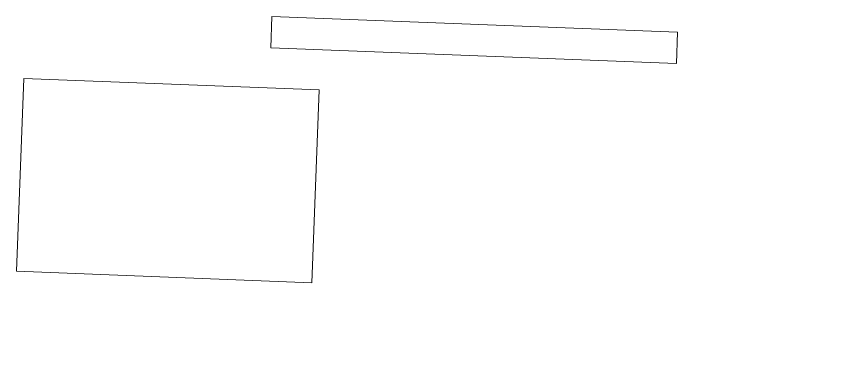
# Model space of a CAD drawing. Header units: millimetres. Extents: x 53284 to 74640, y -752 to 18647.
# Drawn here: x 59509 to 62701, y 17352 to 18647 of the extents above; entities that cross this region are included whole.
import ezdxf

# ---------------------------------------------------------------- set-up
doc = ezdxf.new("R2010")
doc.units = ezdxf.units.MM
doc.header["$MEASUREMENT"] = 0
for name, color, linetype, lineweight in [('A-SLAB-CONC', 7, 'Continuous', 0), ('FIXT-JNRY-PART', 42, 'Continuous', 0), ('FURN-STOR', 213, 'Continuous', 0)]:
    doc.layers.add(name, color=color, linetype=linetype, lineweight=lineweight)

# ---------------------------------------------------------------- blocks, each defined once
blk = doc.blocks.new('Planex storage_3')
at = {"color": 0, "linetype": 'ByBlock', "lineweight": -2}
blk.add_wipeout([(0, 0), (900, 0), (900, -500), (0, -500)], dxfattribs=at)
blk = doc.blocks.new('Planex storage_4')
at = {"color": 0, "linetype": 'ByBlock', "lineweight": -2}
blk.add_wipeout([(0, 0), (900, 0), (900, -500), (0, -500)], dxfattribs=at)

msp = doc.modelspace()

# ---------------------------------------------------------------- linework, layer by layer
at = {"layer": 'A-SLAB-CONC', "flags": 128}
msp.add_lwpolyline([(60498.7, 18525.4), (62077.4, 18464.4), (62082.1, 18585.9), (60503.3, 18646.9), (60498.7, 18525.4)], close=True, dxfattribs=at)
at = {"layer": 'FIXT-JNRY-PART', "flags": 128}
msp.add_lwpolyline([(59538.1, 18406), (60687.2, 18361.6), (60658.3, 17612.2), (59509.1, 17656.6), (59538.1, 18406)], close=True, dxfattribs=at)

# ---------------------------------------------------------------- block references
at = {"layer": 'FURN-STOR', "rotation": 357.7868608446606}
msp.add_blockref('Planex storage_3', (61782.4, 17886.7), dxfattribs=at)

# ---------------------------------------------------------------- next in the draw order: block references
msp.add_blockref('Planex storage_4', (61801.8, 18386.4), dxfattribs=at)

doc.saveas('drawing.dxf')
